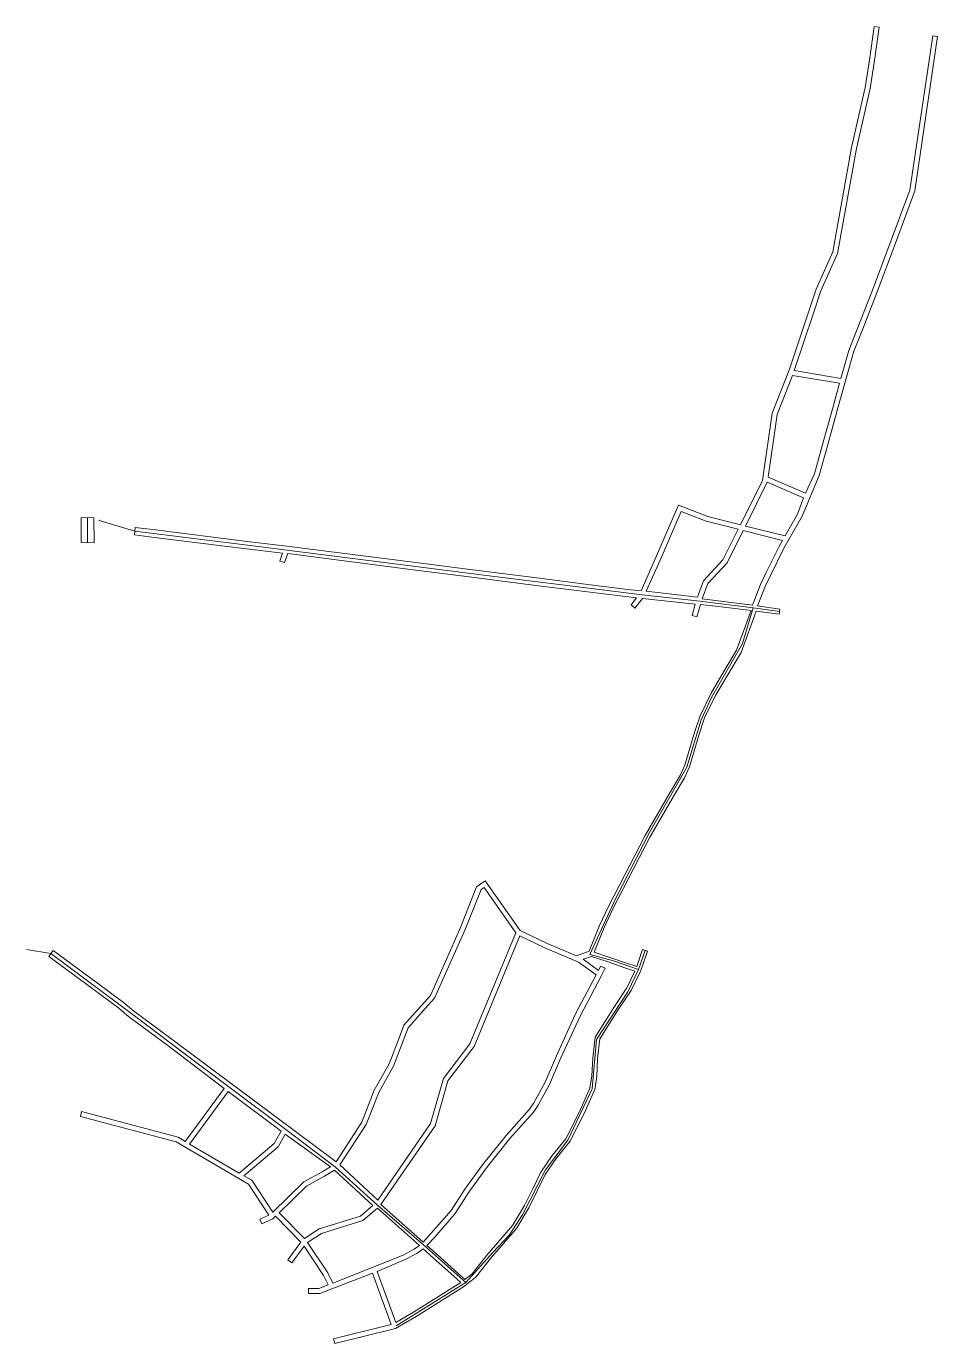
# Model space of a CAD drawing. Header units: millimetres. Extents: x 248295 to 248662, y 4300141 to 4300672.
import ezdxf

# ---------------------------------------------------------------- set-up
doc = ezdxf.new("R2010")
doc.units = ezdxf.units.MM
for name, color, linetype, lineweight in [('DVR', 4, 'Continuous', 0), ('GEOFENCE', 3, 'Continuous', 0), ('INIT_COORD', 5, 'Continuous', 0), ('YOL', 1, 'Continuous', 0)]:
    doc.layers.add(name, color=color, linetype=linetype, lineweight=lineweight)

msp = doc.modelspace()

# ---------------------------------------------------------------- linework, layer by layer
at = {"layer": 'DVR', "lineweight": 0}
for p, q in [((248471.8, 4300307.93, 1207.64), (248478.28, 4300324.06, 1208.11)), ((248478.28, 4300324.06, 1208.11), (248479.45, 4300324.87, 1208.11)), ((248479.45, 4300324.87, 1208.11), (248492.22, 4300306.63, 1199.42)), ((248459.5, 4300280.31, 1207.46), (248471.8, 4300307.93, 1207.64)), ((248492.22, 4300306.63, 1199.42), (248473.67, 4300261.84, 1197.94)), ((248475.42, 4300260.84, 1197.94), (248493.87, 4300305.4, 1199.42)), ((248493.87, 4300305.4, 1199.42), (248503.91, 4300300.58, 1197.4)), ((248503.91, 4300300.58, 1197.4), (248517.45, 4300294.85, 1187.9)), ((248517.45, 4300294.85, 1187.9), (248524.55, 4300289.66, 1188.37)), ((248519.32, 4300295.96, 1187.9), (248522.67, 4300297.1, 1189.1)), ((248525.54, 4300291.42, 1188.37), (248519.32, 4300295.96, 1187.9)), ((248522.67, 4300297.1, 1189.1), (248529.39, 4300294.88, 1189)), ((248526.38, 4300293.21, 1188.37), (248525.54, 4300291.42, 1188.37)), ((248528.19, 4300292.35, 1188.37), (248526.38, 4300293.21, 1188.37)), ((248529.39, 4300294.88, 1189), (248536.13, 4300292.54, 1183.9)), ((248524.55, 4300289.66, 1188.37), (248516.34, 4300273.96, 1187.73)), ((248518.14, 4300273.08, 1187.73), (248526.82, 4300289.45, 1188.37)), ((248526.82, 4300289.45, 1188.37), (248528.19, 4300292.35, 1188.37)), ((248536.13, 4300292.54, 1183.9), (248540.22, 4300291.21, 1179.3)), ((248540.22, 4300291.21, 1179.3), (248536.98, 4300284.45, 1179.4)), ((248536.98, 4300284.45, 1179.4), (248531.99, 4300276.99, 1179.3)), ((248454.48, 4300274.86, 1207.35), (248459.5, 4300280.31, 1207.46)), ((248448.93, 4300268.36, 1207.42), (248454.48, 4300274.86, 1207.35)), ((248516.34, 4300273.96, 1187.73), (248508.61, 4300257.02, 1187.24)), ((248510.44, 4300256.21, 1187.24), (248518.14, 4300273.08, 1187.73)), ((248531.99, 4300276.99, 1179.3), (248524.21, 4300264.65, 1178.8)), ((248446.9, 4300263.14, 1209.16), (248448.93, 4300268.36, 1207.42)), ((248442.95, 4300252.93, 1207.16), (248446.9, 4300263.14, 1209.16)), ((248473.67, 4300261.84, 1197.94), (248463.08, 4300247.93, 1197.62)), ((248524.21, 4300264.65, 1178.8), (248523.21, 4300256.06, 1178.5)), ((248464.9, 4300247.02, 1197.62), (248475.42, 4300260.84, 1197.94)), ((248508.61, 4300257.02, 1187.24), (248504.07, 4300246.43, 1187.24)), ((248505.87, 4300245.55, 1187.24), (248510.44, 4300256.21, 1187.24)), ((248523.21, 4300256.06, 1178.5), (248522.89, 4300248.95, 1178.4)), ((248437.01, 4300242.25, 1206.97), (248442.95, 4300252.93, 1207.16)), ((248463.08, 4300247.93, 1197.62), (248457.89, 4300229.73, 1197.22)), ((248459.72, 4300228.87, 1197.22), (248464.9, 4300247.02, 1197.62)), ((248504.07, 4300246.43, 1187.24), (248499.46, 4300238.17, 1187.01)), ((248501.2, 4300237.17, 1187.01), (248505.87, 4300245.55, 1187.24)), ((248522.89, 4300248.95, 1178.4), (248522.07, 4300244.06, 1178.3)), ((248376.29, 4300242.65, 1228.38), (248360.82, 4300221.53, 1229.11)), ((248397.71, 4300226.75, 1216.9), (248376.29, 4300242.65, 1228.38)), ((248432.01, 4300229.41, 1206.71), (248437.01, 4300242.25, 1206.97)), ((248522.07, 4300244.06, 1178.3), (248517.91, 4300234.55, 1178.2)), ((248497.74, 4300235.57, 1186.82), (248488.3, 4300225, 1186.58)), ((248499.46, 4300238.17, 1187.01), (248497.74, 4300235.57, 1186.82)), ((248499.33, 4300234.35, 1186.82), (248501.2, 4300237.17, 1187.01)), ((248457.89, 4300229.73, 1197.22), (248436.68, 4300198.91, 1196.83)), ((248489.83, 4300223.71, 1186.58), (248499.33, 4300234.35, 1186.82)), ((248517.91, 4300234.55, 1178.2), (248512.36, 4300223.61, 1177.9)), ((248394.94, 4300221.7, 1217.5), (248397.71, 4300226.75, 1216.9)), ((248399.34, 4300225.56, 1216.9), (248396.51, 4300220.42, 1217.5)), ((248417.57, 4300212.3, 1206.24), (248399.34, 4300225.56, 1216.9)), ((248421.34, 4300213.09, 1206.24), (248432.01, 4300229.41, 1206.71)), ((248437.88, 4300197.14, 1196.83), (248459.72, 4300228.87, 1197.22)), ((248488.3, 4300225, 1186.58), (248478.84, 4300213.1, 1186.37)), ((248360.82, 4300221.53, 1229.11), (248380.79, 4300209.77, 1217.6)), ((248380.79, 4300209.77, 1217.6), (248394.94, 4300221.7, 1217.5)), ((248396.51, 4300220.42, 1217.5), (248382.66, 4300208.71, 1217.6)), ((248480.43, 4300211.89, 1186.37), (248489.83, 4300223.71, 1186.58)), ((248512.36, 4300223.61, 1177.9), (248506.93, 4300216.86, 1178.1)), ((248506.93, 4300216.86, 1178.1), (248502.3, 4300210.22, 1177.9)), ((248382.66, 4300208.71, 1217.6), (248385.91, 4300206.92, 1218.32)), ((248406.77, 4300206.22, 1206.77), (248414.17, 4300210.3, 1206.56)), ((248415.22, 4300208.59, 1206.56), (248407.97, 4300204.6, 1206.77)), ((248414.17, 4300210.3, 1206.56), (248417.57, 4300212.3, 1206.24)), ((248419.23, 4300210.96, 1206.24), (248415.22, 4300208.59, 1206.56)), ((248434.66, 4300196.69, 1196.83), (248419.23, 4300210.96, 1206.24)), ((248436.68, 4300198.91, 1196.83), (248421.34, 4300213.09, 1206.24)), ((248478.84, 4300213.1, 1186.37), (248471.74, 4300203.34, 1186.11)), ((248473.3, 4300202.08, 1186.11), (248480.43, 4300211.89, 1186.37)), ((248502.3, 4300210.22, 1177.9), (248499.04, 4300203.49, 1178)), ((248385.91, 4300206.92, 1218.32), (248394.28, 4300194.1, 1206.97)), ((248394.28, 4300194.1, 1206.97), (248406.77, 4300206.22, 1206.77)), ((248407.97, 4300204.6, 1206.77), (248396.86, 4300193.81, 1206.97)), ((248471.74, 4300203.34, 1186.11), (248466.18, 4300194.78, 1185.93)), ((248499.04, 4300203.49, 1178), (248495.71, 4300196.76, 1178.2)), ((248467.79, 4300193.58, 1185.93), (248473.3, 4300202.08, 1186.11)), ((248396.86, 4300193.81, 1206.97), (248407.09, 4300183.39, 1197.43)), ((248413.04, 4300187.34, 1197.18), (248429.63, 4300192.47, 1196.94)), ((248429.63, 4300192.47, 1196.94), (248434.66, 4300196.69, 1196.83)), ((248436.54, 4300195.65, 1196.83), (248430.61, 4300190.68, 1196.94)), ((248453.4, 4300180.62, 1185.73), (248436.54, 4300195.65, 1196.83)), ((248454.93, 4300181.93, 1185.73), (248437.88, 4300197.14, 1196.83)), ((248466.18, 4300194.78, 1185.93), (248454.93, 4300181.93, 1185.73)), ((248459.61, 4300184.05, 1187.56), (248467.79, 4300193.58, 1185.93)), ((248495.71, 4300196.76, 1178.2), (248490.91, 4300188.66, 1177.8)), ((248407.09, 4300183.39, 1197.43), (248413.04, 4300187.34, 1197.18)), ((248430.61, 4300190.68, 1196.94), (248413.91, 4300185.52, 1197.18)), ((248490.91, 4300188.66, 1177.8), (248480.54, 4300176.67, 1177.7)), ((248413.91, 4300185.52, 1197.18), (248408.34, 4300181.82, 1197.43)), ((248408.34, 4300181.82, 1197.43), (248416.46, 4300169.6, 1189.98)), ((248456.42, 4300180.6, 1185.73), (248459.61, 4300184.05, 1187.56)), ((248418.56, 4300165.44, 1185.99), (248446.8, 4300176.78, 1185.72)), ((248446.8, 4300176.78, 1185.72), (248451.3, 4300179.14, 1187.37)), ((248452.35, 4300177.43, 1187.37), (248447.66, 4300174.97, 1185.72)), ((248451.3, 4300179.14, 1187.37), (248453.4, 4300180.62, 1185.73)), ((248454.92, 4300179.26, 1185.73), (248452.35, 4300177.43, 1187.37)), ((248459.11, 4300175.49, 1182.4), (248454.92, 4300179.26, 1185.73)), ((248460.5, 4300176.94, 1182.4), (248456.42, 4300180.6, 1185.73)), ((248466.14, 4300171.87, 1180), (248460.5, 4300176.94, 1182.4)), ((248480.54, 4300176.67, 1177.7), (248474.64, 4300169.18, 1177.4)), ((248447.66, 4300174.97, 1185.72), (248436.38, 4300170.2, 1187.7)), ((248464.81, 4300170.38, 1180), (248459.11, 4300175.49, 1182.4)), ((248471.69, 4300166.89, 1177.3), (248466.14, 4300171.87, 1180)), ((248416.46, 4300169.6, 1189.98), (248418.56, 4300165.44, 1185.99)), ((248436.38, 4300170.2, 1187.7), (248443.85, 4300149.53, 1177.7)), ((248470.08, 4300165.65, 1177.3), (248464.81, 4300170.38, 1180)), ((248474.64, 4300169.18, 1177.4), (248471.69, 4300166.89, 1177.3)), ((248451.06, 4300153.8, 1177.5), (248470.08, 4300165.65, 1177.3)), ((248443.85, 4300149.53, 1177.7), (248451.06, 4300153.8, 1177.5))]:
    msp.add_line(p, q, dxfattribs=at)
for points in [[(248338.91, 4300469.96, 1264.8), (248338.56, 4300466.98, 1264.8), (248346.73, 4300466.02, 1262.51), (248382.54, 4300461.52, 1249.59), (248398.28, 4300459.69, 1245.07), (248397.13, 4300456.4, 1245.07), (248399.06, 4300455.86, 1245.07), (248400.32, 4300459.44, 1245.07), (248450.83, 4300452.99, 1232.1), (248472.36, 4300450.23, 1225.7), (248501.35, 4300446.53, 1219.27), (248540.87, 4300441.64, 1203.7), (248538.7, 4300438.82, 1203.7), (248540.24, 4300437.54, 1203.7), (248543.23, 4300441.43, 1203.7), (248564.55, 4300439.03, 1195.19), (248563.31, 4300434.58, 1195.19), (248565.23, 4300434.02, 1195.19), (248566.63, 4300439.02, 1195.19), (248573.83, 4300438.15, 1192.96), (248587.05, 4300436.56, 1186.9), (248581.2, 4300420.53, 1187.2), (248575.3, 4300410.62, 1187.6), (248570.99, 4300403.28, 1187.8), (248566.46, 4300394.02, 1187.9), (248564.08, 4300386.94, 1188.1), (248560.3, 4300374.21, 1188.5), (248558.4, 4300370.06, 1188.6), (248554.27, 4300363.1, 1188.9), (248544.29, 4300345.9, 1189.1), (248529.72, 4300317.46, 1189.8), (248526.02, 4300309.57, 1189.9), (248521.76, 4300299.18, 1189.1), (248516.67, 4300297.34, 1187.9), (248504.89, 4300302.33, 1197.4), (248494.02, 4300307.54, 1199.42), (248479.95, 4300327.65, 1208.11), (248476.39, 4300325.19, 1208.11), (248470.01, 4300308.82, 1207.64), (248457.8, 4300281.42, 1207.46), (248447.18, 4300269.4, 1207.42), (248445.07, 4300263.94, 1209.16), (248441.15, 4300253.81, 1207.16), (248435.23, 4300243.17, 1206.97), (248430.21, 4300230.3, 1206.71), (248419.8, 4300214.39, 1206.24), (248353.84, 4300263.63, 1239.15), (248337.69, 4300275.56, 1246.39), (248334.65, 4300278.22, 1247.86), (248323.18, 4300286.78, 1252.24), (248305.82, 4300299.58, 1261.15), (248304.04, 4300297.16, 1261.15), (248321.4, 4300284.37, 1252.24), (248332.29, 4300276.3, 1247.86), (248335.55, 4300273.44, 1246.39), (248337.25, 4300272.12, 1246.39), (248352.03, 4300261.23, 1239.15), (248374.69, 4300243.86, 1228.38), (248359.05, 4300222.6, 1229.11), (248356.17, 4300224.3, 1230.11), (248317.3, 4300234.61, 1258.3), (248316.9, 4300232.65, 1258.3), (248355.39, 4300222.44, 1230.11), (248384.51, 4300205.41, 1218.32), (248392.71, 4300192.85, 1206.97), (248389.07, 4300191.26, 1207.55), (248389.87, 4300189.42, 1207.55), (248394.36, 4300191.38, 1206.97), (248395.42, 4300192.42, 1206.97), (248405.65, 4300182, 1197.43), (248400.43, 4300174.85, 1197.9), (248402.05, 4300173.68, 1197.9), (248406.92, 4300180.34, 1197.43), (248414.73, 4300168.59, 1189.98), (248416.68, 4300164.72, 1185.99), (248412.93, 4300163.32, 1186.13), (248408.77, 4300163.3, 1186.3), (248408.78, 4300161.3, 1186.3), (248413.29, 4300161.32, 1186.13), (248434.51, 4300169.48, 1187.7), (248442, 4300148.77, 1177.7), (248418.77, 4300143.01, 1178.4), (248419.26, 4300141.07, 1178.4), (248443.74, 4300147.14, 1177.7), (248452.1, 4300152.08, 1177.5), (248471.59, 4300164.29, 1177.3), (248473.2, 4300165.53, 1177.3), (248476.06, 4300167.74, 1177.4), (248482.08, 4300175.39, 1177.7), (248492.53, 4300187.48, 1177.8), (248497.47, 4300195.8, 1178.2), (248500.84, 4300202.61, 1178), (248504.04, 4300209.2, 1177.9), (248508.53, 4300215.66, 1178.1), (248514.04, 4300222.51, 1177.9), (248519.8, 4300233.87, 1178.2), (248524.01, 4300243.48, 1178.3), (248524.89, 4300248.73, 1178.4), (248525.21, 4300255.9, 1178.5), (248526.15, 4300263.97, 1178.8), (248533.67, 4300275.91, 1179.3), (248538.72, 4300283.45, 1179.4), (248542.55, 4300291.43, 1179.3), (248545.23, 4300299.24, 1179.7), (248543.34, 4300299.89, 1179.7), (248540.99, 4300293.07, 1179.3), (248536.88, 4300294.4, 1183.9), (248530.14, 4300296.74, 1189), (248523.79, 4300298.84, 1189.1), (248527.86, 4300308.77, 1189.9), (248531.52, 4300316.58, 1189.8), (248546.05, 4300344.94, 1189.1), (248555.99, 4300362.08, 1188.9), (248560.18, 4300369.14, 1188.6), (248562.18, 4300373.51, 1188.5), (248565.95, 4300386.23, 1188.1), (248568.32, 4300393.26, 1187.9), (248572.75, 4300402.34, 1187.8), (248577.02, 4300409.6, 1187.6), (248583.02, 4300419.67, 1187.2), (248589.06, 4300436.25, 1186.9), (248598.29, 4300435.08, 1185.1), (248598.6, 4300437.05, 1185.1), (248589.65, 4300438.43, 1186.9), (248592.64, 4300446.26, 1187), (248594.97, 4300450.97, 1186.84), (248600.28, 4300461.69, 1187.1), (248607.54, 4300474.57, 1186.7), (248614.47, 4300490.92, 1186.95), (248618.04, 4300503.79, 1187), (248621.87, 4300517.68, 1187.13), (248625.06, 4300529.15, 1187.13), (248628.26, 4300540.63, 1187.47), (248632.8, 4300552.02, 1187.3), (248637.83, 4300564.92, 1187.48), (248645.24, 4300584.58, 1187.54), (248652.98, 4300605.6, 1187.73), (248662.19, 4300667.8, 1187.73), (248660.21, 4300668.09, 1187.73), (248651, 4300605.89, 1187.73), (248635.96, 4300565.64, 1187.48), (248629.45, 4300549.21, 1187.32), (248626.36, 4300541.26, 1187.47), (248623.24, 4300530.06, 1187.3), (248604.38, 4300533.21, 1197.78), (248612.11, 4300556.32, 1198.9), (248615.13, 4300565.33, 1199.14), (248621.81, 4300580.44, 1199.65), (248629.44, 4300622.67, 1200.62), (248634.94, 4300646.89, 1200.8), (248636.85, 4300659.14, 1200.9), (248638.61, 4300671.67, 1201.1), (248636.63, 4300671.95, 1201.1), (248634.85, 4300659.27, 1200.9), (248632.99, 4300647.32, 1200.8), (248627.53, 4300623.11, 1200.62), (248619.91, 4300581.09, 1199.65), (248613.26, 4300566.05, 1199.14), (248610.14, 4300556.73, 1198.9), (248602.44, 4300533.73, 1197.78), (248595.58, 4300516.09, 1197.18), (248591.63, 4300488.86, 1196.05), (248582.76, 4300471.08, 1196.05), (248569.57, 4300474.38, 1201.5), (248557.77, 4300479.04, 1205.1), (248547.97, 4300456.46, 1204.8), (248542.72, 4300444.49, 1203.7), (248538.39, 4300444.88, 1205.56), (248520.24, 4300447.17, 1205.56), (248501.73, 4300449.51, 1219.27), (248472.78, 4300453.21, 1225.7), (248450.86, 4300456.01, 1232.1), (248399.99, 4300462.51, 1245.07), (248382.9, 4300464.5, 1249.59), (248347.09, 4300469, 1262.51), (248338.91, 4300469.96, 1264.8)], [(248593.85, 4300490.23, 1194.8), (248608.98, 4300483.82, 1187.1), (248612.59, 4300491.61, 1186.95), (248616.11, 4300504.32, 1187), (248619.94, 4300518.22, 1187.13), (248622.7, 4300528.12, 1187.3), (248603.69, 4300531.3, 1197.78), (248597.52, 4300515.58, 1197.18), (248593.85, 4300490.23, 1194.8)], [(248584.75, 4300470.58, 1196.05), (248593.54, 4300488.19, 1196.05), (248608.19, 4300481.98, 1187.1), (248605.72, 4300475.41, 1186.7), (248600.74, 4300466.58, 1187.1), (248584.75, 4300470.58, 1196.05)], [(248544.81, 4300444.27, 1203.7), (248549.8, 4300455.66, 1204.8), (248558.84, 4300476.47, 1205.1), (248568.96, 4300472.48, 1201.5), (248581.85, 4300469.25, 1196.05), (248575.7, 4300456.94, 1195.5), (248567.92, 4300448.43, 1195.39), (248565.49, 4300441.94, 1195.19), (248544.81, 4300444.27, 1203.7)], [(248567.37, 4300441.25, 1195.19), (248569.66, 4300447.36, 1195.39), (248577.37, 4300455.8, 1195.5), (248583.83, 4300468.75, 1196.05), (248599.72, 4300464.77, 1187.1), (248598.5, 4300462.61, 1187.1), (248593.15, 4300451.8, 1186.84), (248590.8, 4300447.06, 1187), (248587.61, 4300438.71, 1186.9), (248567.37, 4300441.25, 1195.19)]]:
    msp.add_polyline3d(points, close=True, dxfattribs=at)
at = {"layer": 'GEOFENCE'}
for p, q in [((248319.66, 4300473.9, 1264.8), (248319.73, 4300463.9, 1264.8)), ((248338.73, 4300468.47, 1264.8), (248324.4, 4300472.86, 1264.8)), ((248338.73, 4300468.47, 1264.8), (248386.27, 4300462.59, 1250.44)), ((248386.27, 4300462.59, 1250.44), (248433.9, 4300456.57, 1236.49)), ((248433.9, 4300456.57, 1236.49), (248481.54, 4300450.56, 1222.54)), ((248481.54, 4300450.56, 1222.54), (248529.17, 4300444.54, 1208.58)), ((248529.17, 4300444.54, 1208.58), (248543.08, 4300442.91, 1203.2)), ((248543.08, 4300442.91, 1203.2), (248566.44, 4300440.33, 1194.68)), ((248566.44, 4300440.33, 1194.68), (248587.84, 4300437.57, 1186.71)), ((248587.84, 4300437.57, 1186.71), (248583.59, 4300423.2, 1187.23)), ((248587.84, 4300437.57, 1186.71), (248598.45, 4300436.07, 1185.1)), ((248583.59, 4300423.2, 1187.23), (248571.13, 4300401.53, 1187.84)), ((248571.13, 4300401.53, 1187.84), (248566.85, 4300392.49, 1187.91)), ((248566.85, 4300392.49, 1187.91), (248561.09, 4300373.35, 1188.52)), ((248561.09, 4300373.35, 1188.52), (248546.24, 4300347.29, 1189.06)), ((248546.24, 4300347.29, 1189.06), (248532.49, 4300320.64, 1189.71)), ((248532.49, 4300320.64, 1189.71), (248522.02, 4300297.93, 1189.42)), ((248304.93, 4300298.37, 1261.15), (248295.04, 4300299.85, 1261.15)), ((248541.6, 4300291.79, 1178.24), (248544.29, 4300299.57, 1179.7)), ((248304.93, 4300298.37, 1261.15), (248304.82, 4300298.39, 1251.15)), ((248339.11, 4300272.75, 1245.24), (248304.93, 4300298.37, 1261.15)), ((248522.02, 4300297.93, 1189.42), (248531.65, 4300295.29, 1188.9)), ((248531.65, 4300295.29, 1188.9), (248541.6, 4300291.79, 1178.24)), ((248541.6, 4300291.79, 1178.24), (248537.32, 4300282.85, 1179.57)), ((248537.32, 4300282.85, 1179.57), (248524.73, 4300263.62, 1178.77)), ((248357.9, 4300258.59, 1236.8), (248339.11, 4300272.75, 1245.24)), ((248524.73, 4300263.62, 1178.77), (248523.03, 4300243.7, 1178.3)), ((248376.61, 4300244.52, 1228.01), (248357.9, 4300258.59, 1236.8)), ((248399.58, 4300227.41, 1216.15), (248376.61, 4300244.52, 1228.01)), ((248523.03, 4300243.7, 1178.3), (248513.2, 4300223.06, 1177.9)), ((248419.54, 4300212.2, 1206.2), (248399.58, 4300227.41, 1216.15)), ((248513.2, 4300223.06, 1177.9), (248504.19, 4300211.07, 1177.9)), ((248419.54, 4300212.2, 1206.2), (248436.56, 4300196.85, 1196.82)), ((248504.19, 4300211.07, 1177.9), (248495.05, 4300193.28, 1178.26)), ((248436.56, 4300196.85, 1196.82), (248455.24, 4300180.74, 1185.72)), ((248495.05, 4300193.28, 1178.26), (248489.68, 4300184.88, 1177.52)), ((248489.68, 4300184.88, 1177.52), (248482.81, 4300177.61, 1177.67)), ((248455.24, 4300180.74, 1185.72), (248472.05, 4300165.78, 1177.29)), ((248482.81, 4300177.61, 1177.67), (248472.05, 4300165.78, 1177.29)), ((248472.05, 4300165.78, 1177.29), (248444.09, 4300148.24, 1177.58))]:
    msp.add_line(p, q, dxfattribs=at)
at = {"layer": 'INIT_COORD'}
msp.add_point((248324.4, 4300472.86, 1264.36), dxfattribs=at)
at = {"layer": 'YOL'}
for p, q in [((248317.16, 4300473.97, 1264.8), (248322.16, 4300473.83, 1264.8)), ((248317.16, 4300473.97, 1264.8), (248317.16, 4300463.97, 1264.8)), ((248322.16, 4300473.83, 1264.8), (248322.31, 4300463.84, 1264.8)), ((248317.16, 4300463.97, 1264.8), (248322.31, 4300463.84, 1264.8))]:
    msp.add_line(p, q, dxfattribs=at)

doc.saveas('drawing.dxf')
